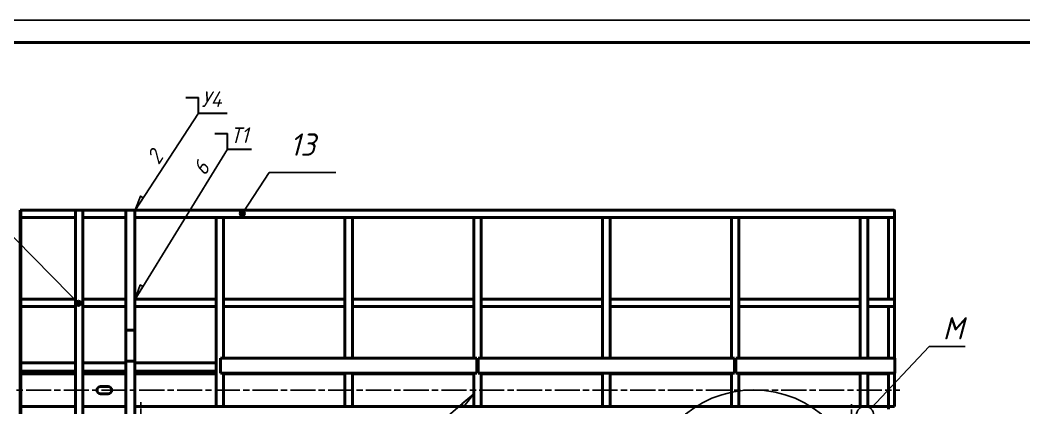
# Model space of a CAD drawing. Header units: millimetres. Extents: x 0 to 25230, y 0 to 17820.
# Drawn here: x 6884 to 13663, y 15204 to 17820 of the extents above; entities that cross this region are included whole.
import ezdxf
from ezdxf.enums import TextEntityAlignment as Align

# ---------------------------------------------------------------- set-up
doc = ezdxf.new("R2010")
doc.units = ezdxf.units.MM
doc.header["$LTSCALE"] = 30
doc.linetypes.add('CHAIN', pattern=[0.7087, 0.4724, -0.0591, 0.1181, -0.0591])
for name, color, linetype, lineweight in [('Видимый контур (ГОСТ)', 7, 'Continuous', 50), ('Граница выносного элемента (ГОСТ)', 7, 'Continuous', 25), ('Кромка (ГОСТ)', 7, 'Continuous', 50), ('Обозначение (ГОСТ)', 7, 'Continuous', 25), ('Осевая линия (ГОСТ)', 7, 'Continuous', 25), ('Размер (ГОСТ)', 7, 'Continuous', 25), ('Эскизная геометрия (ГОСТ)', 7, 'Continuous', 50)]:
    doc.layers.add(name, color=color, linetype=linetype, lineweight=lineweight)
doc.styles.add('Обычный текст (ГОСТ)', font='GOST Common Italic.ttf')
doc.styles.add('Стиль текста144', font='GOST Common Italic.ttf')
doc.styles.add('Увеличенный текст (ГОСТ)', font='GOST Common Italic.ttf')
doc.dimstyles.new('Диаметр (ГОСТ)$7', dxfattribs={"dimscale": 30, "dimtxt": 3.5, "dimasz": 3.5, "dimexe": 1, "dimexo": 0, "dimgap": 0.5, "dimtad": 1, "dimrnd": 1e-08, "dimtxsty": 'Обычный текст (ГОСТ)', "dimblk": 'Filled-1', "dimcen": 0.09, "dimdle": 15, "dimclrd": 256, "dimclre": 256, "dimclrt": 256, "dimazin": 2, "dimtfac": 0.714286, "dimtdec": 3, "dimtmove": 0, "dimatfit": 3, "dimfxl": 1, "dimtolj": 1, "dimlwd": -1, "dimlwe": 25, "dimarcsym": 0})
doc.dimstyles.new('Обычный (ГОСТ)', dxfattribs={"dimscale": 30, "dimtxt": 3.5, "dimasz": 3.5, "dimexe": 1, "dimexo": 0, "dimgap": 0.5, "dimtad": 1, "dimrnd": 1e-08, "dimtxsty": 'Обычный текст (ГОСТ)', "dimblk": 'Filled-1', "dimcen": 0.09, "dimdle": 15, "dimclrd": 256, "dimclre": 256, "dimclrt": 256, "dimazin": 2, "dimtfac": 0.714286, "dimtdec": 3, "dimtmove": 0, "dimatfit": 3, "dimfxl": 1, "dimtolj": 1, "dimlwd": 25, "dimlwe": 25, "dimarcsym": 0})

# ---------------------------------------------------------------- blocks, each defined once
blk = doc.blocks.new('Рамки ГОСТ_ граница 594x841')
at = {"layer": 'Кромка (ГОСТ)', "lineweight": 25}
blk.add_line((0, 594), (841, 594), dxfattribs=at)
at = {"layer": 'Кромка (ГОСТ)'}
blk.add_line((836, 589), (20, 589), dxfattribs=at)
blk = doc.blocks.new('Номера позиций4')
at = {"layer": 'Обозначение (ГОСТ)'}
h = blk.add_hatch(color=256, dxfattribs=at)
edge = h.paths.add_edge_path(flags=0)
edge.add_arc((279.48, 550.52), 0.625, 0, 360)
for p, q in [((280.85, 552.61), (285.54, 559.76)), ((285.54, 559.76), (300.54, 559.76)), ((280.85, 552.61), (279.82, 551.04))]:
    blk.add_line(p, q, dxfattribs=at)
blk.add_circle((279.48, 550.52), 0.625, dxfattribs=at)
at = {"layer": 'Обозначение (ГОСТ)', "insert": (293.04, 566.01), "char_height": 5, "attachment_point": 5, "style": 'Увеличенный текст (ГОСТ)'}
blk.add_mtext('13', dxfattribs=at)
blk = doc.blocks.new('Номера позиций5')
at = {"layer": 'Обозначение (ГОСТ)'}
h = blk.add_hatch(color=256, dxfattribs=at)
edge = h.paths.add_edge_path(flags=0)
edge.add_arc((242.6, 530.34), 0.625, 0, 360)
for p, q in [((209.78, 563.61), (194.78, 563.61)), ((240.85, 532.12), (209.78, 563.61)), ((240.85, 532.12), (242.16, 530.78))]:
    blk.add_line(p, q, dxfattribs=at)
blk.add_circle((242.6, 530.34), 0.625, dxfattribs=at)
at = {"layer": 'Обозначение (ГОСТ)', "insert": (202.28, 569.86), "char_height": 5, "attachment_point": 5, "style": 'Увеличенный текст (ГОСТ)'}
blk.add_mtext('19', dxfattribs=at)
blk = doc.blocks.new('Filled Half 2-1')
at = {"color": 0}
for p, q in [((-1, 0), (0, 0)), ((-1, 0), (-1, -0.2)), ((-1, -0.2), (0, 0)), ((0, 0), (-1, 0))]:
    blk.add_line(p, q, dxfattribs=at)
at = {"color": 0, "flags": 128}
blk.add_lwpolyline([(-1, 0), (-1, -0.2), (0, 0), (-1, 0)], dxfattribs=at)
at = {"color": 0}
blk.add_solid([(-1, 0), (-1, -0.2), (0, 0), (-1, 0)], dxfattribs=at)
blk = doc.blocks.new('Filled-1')
at = {"color": 0}
for p, q in [((0, 0), (-1, 0.143)), ((-1, 0.143), (-1, -0.143)), ((-1, 0), (0, 0)), ((-1, -0.143), (0, 0))]:
    blk.add_line(p, q, dxfattribs=at)
at = {"color": 0, "flags": 128}
blk.add_lwpolyline([(-1, -0.143), (0, 0), (-1, 0.143), (-1, -0.143)], dxfattribs=at)
at = {"color": 0}
blk.add_solid([(-1, -0.143), (0, 0), (-1, 0.143), (-1, -0.143)], dxfattribs=at)
blk = doc.blocks.new('Обозначение сварки_86')
at = {"layer": 'Эскизная геометрия (ГОСТ)', "lineweight": 30}
for p, q in [((-0.8, 1), (0, 1)), ((0, 0), (0, 1)), ((0, 0), (1.546, 0))]:
    blk.add_line(p, q, dxfattribs=at)
at = {"layer": 'Обозначение (ГОСТ)', "style": 'Стиль текста144'}
blk.add_text('Т1', height=1, dxfattribs=at).set_placement((0.2, 0.4))
blk = doc.blocks.new('Обозначение выноски сварки')
at = {"layer": 'Обозначение (ГОСТ)', "style": 'Стиль текста144'}
blk.add_attdef('CountAndNumber_001', (-1.094, 0.3), '', height=1, dxfattribs=at)
blk.add_attdef('Category', text='', height=1, dxfattribs=at).set_placement((0, -0.3), align=Align.TOP_CENTER)
blk = doc.blocks.new('Обозначение сварки_87')
at = {"layer": 'Эскизная геометрия (ГОСТ)', "lineweight": 30}
for p, q in [((-0.8, 1), (0, 1)), ((0, 0), (0, 1)), ((0, 0), (1.857, 0))]:
    blk.add_line(p, q, dxfattribs=at)
at = {"layer": 'Обозначение (ГОСТ)', "style": 'Стиль текста144'}
blk.add_text('У4', height=1, dxfattribs=at).set_placement((0.2, 0.4))
blk = doc.blocks.new('2dDetail1')
at = {"layer": 'Граница выносного элемента (ГОСТ)'}
for p, q in [((371.65, 479.49), (358.96, 473.62)), ((358.96, 473.62), (350.34, 473.62))]:
    blk.add_line(p, q, dxfattribs=at)
blk.add_circle((394.55, 486.81), 24.04, dxfattribs=at)
at = {"layer": 'Граница выносного элемента (ГОСТ)', "insert": (351.72, 475.24), "char_height": 5, "attachment_point": 7, "style": 'Увеличенный текст (ГОСТ)'}
blk.add_mtext('Ж', dxfattribs=at)
blk = doc.blocks.new('2dDetail2')
at = {"layer": 'Граница выносного элемента (ГОСТ)'}
for p, q in [((420.94, 506.64), (434.07, 520.59)), ((434.07, 520.59), (442.18, 520.59))]:
    blk.add_line(p, q, dxfattribs=at)
blk.add_circle((419.67, 505.18), 1.94, dxfattribs=at)
at = {"layer": 'Граница выносного элемента (ГОСТ)', "insert": (437.14, 522.21), "char_height": 5, "attachment_point": 7, "style": 'Увеличенный текст (ГОСТ)'}
blk.add_mtext('М', dxfattribs=at)
blk = doc.blocks.new('*D166')
at = {"layer": 'Defpoints', "color": 0, "linetype": 'Continuous', "transparency": 16777216}
for p in [(1147.6, 15507.4), (1899, 15507.4), (12349, 11252.4)]:
    blk.add_point(p, dxfattribs=at)
at = {"layer": 'Размер (ГОСТ)', "linetype": 'Continuous', "lineweight": 25, "transparency": 16777216}
for p, q in [((1899, 15507.4), (1117.6, 15507.4)), ((1147.6, 11357.4), (1147.6, 15402.4)), ((12349, 11252.4), (1117.6, 11252.4))]:
    blk.add_line(p, q, dxfattribs=at)
at = {"layer": 'Размер (ГОСТ)', "linetype": 'Continuous', "lineweight": 25, "transparency": 16777216, "xscale": 105, "yscale": 105, "zscale": 105}
for p, rotation in [((1147.6, 15507.4), 90), ((1147.6, 11252.4), 270)]:
    blk.add_blockref('Filled-1', p, dxfattribs=dict(at, rotation=rotation))
at = {"layer": 'Размер (ГОСТ)', "linetype": 'Continuous', "lineweight": 25, "transparency": 16777216, "insert": (1027.6, 13149.8), "char_height": 105, "attachment_point": 1, "rotation": 90, "style": 'Обычный текст (ГОСТ)'}
blk.add_mtext('\\A1;\\fGOST Common|b0|i1;4255±2', dxfattribs=at)

msp = doc.modelspace()

# ---------------------------------------------------------------- linework, layer by layer
at = {"layer": 'Видимый контур (ГОСТ)'}
for p, q in [((6884.018, 16537.936), (6884.018, 13428.936)), ((6884.018, 16537.936), (6888.018, 16537.936)), ((6888.018, 16537.936), (7258.018, 16537.936)), ((6888.018, 16537.936), (6888.018, 13428.936)), ((6888.018, 16487.936), (7258.018, 16487.936)), ((7258.018, 16537.936), (7308.018, 16537.936)), ((7258.018, 13428.936), (7258.018, 16537.936)), ((7598.018, 16537.936), (7308.018, 16537.936)), ((7308.018, 16537.936), (7308.018, 13428.936)), ((7598.018, 16487.936), (7308.018, 16487.936)), ((7598.018, 16537.936), (7602.518, 16537.936)), ((7598.018, 16537.936), (7598.018, 15729.255)), ((7653.518, 16537.936), (7602.518, 16537.936)), ((7653.518, 16537.936), (7658.018, 16537.936)), ((7658.018, 16537.936), (12784.518, 16537.936)), ((7658.018, 16533.436), (7658.018, 16537.936)), ((7658.018, 16533.436), (7658.018, 16492.436)), ((7658.018, 16487.936), (7658.018, 16492.436)), ((7658.018, 16487.936), (8208.018, 16487.936)), ((7658.018, 15937.936), (7658.018, 16487.936)), ((8208.018, 16487.936), (8212.518, 16487.936)), ((8208.018, 15937.936), (8208.018, 16487.936)), ((8253.518, 16487.936), (8212.518, 16487.936)), ((8253.518, 16487.936), (8258.018, 16487.936)), ((8258.018, 16487.936), (9078.018, 16487.936)), ((8258.018, 15937.936), (8258.018, 16487.936)), ((9078.018, 16487.936), (9082.518, 16487.936)), ((9078.018, 15538.936), (9078.018, 16487.936)), ((9123.518, 16487.936), (9082.518, 16487.936)), ((9123.518, 16487.936), (9128.018, 16487.936)), ((9128.018, 16487.936), (9948.018, 16487.936)), ((9128.018, 15937.936), (9128.018, 16487.936)), ((9948.018, 16487.936), (9952.518, 16487.936)), ((9948.018, 15538.936), (9948.018, 16487.936)), ((9993.518, 16487.936), (9952.518, 16487.936)), ((9993.518, 16487.936), (9998.018, 16487.936)), ((9998.018, 16487.936), (10818.018, 16487.936)), ((9998.018, 15937.936), (9998.018, 16487.936)), ((10818.018, 16487.936), (10822.518, 16487.936)), ((10818.018, 15937.936), (10818.018, 16487.936)), ((10863.518, 16487.936), (10822.518, 16487.936)), ((10863.518, 16487.936), (10868.018, 16487.936)), ((10868.018, 16487.936), (11688.018, 16487.936)), ((10868.018, 15937.936), (10868.018, 16487.936)), ((11688.018, 16487.936), (11692.518, 16487.936)), ((11688.018, 15937.936), (11688.018, 16487.936)), ((11733.518, 16487.936), (11692.518, 16487.936)), ((11733.518, 16487.936), (11738.018, 16487.936)), ((11738.018, 16487.936), (12558.018, 16487.936)), ((11738.018, 15937.936), (11738.018, 16487.936)), ((12558.018, 16487.936), (12558.018, 15937.936)), ((12562.518, 16487.936), (12558.018, 16487.936)), ((12562.518, 16487.936), (12603.518, 16487.936)), ((12608.018, 16487.936), (12603.518, 16487.936)), ((12608.018, 16487.936), (12784.518, 16487.936)), ((12608.018, 16487.936), (12608.018, 15937.936)), ((12749.018, 15937.936), (12749.018, 16487.936)), ((12789.018, 16533.436), (12789.018, 16492.436)), ((12789.018, 16533.436), (12789.018, 16492.436)), ((12789.018, 15933.436), (12789.018, 16492.436)), ((6888.018, 15937.936), (7258.018, 15937.936)), ((7598.018, 15937.936), (7308.018, 15937.936)), ((8208.018, 15937.936), (7658.018, 15937.936)), ((7658.018, 15933.436), (7658.018, 15937.936)), ((7658.018, 15933.436), (7658.018, 15892.436)), ((8208.018, 15933.436), (8208.018, 15937.936)), ((8208.018, 15933.436), (8208.018, 15892.436)), ((8258.018, 15937.936), (9078.012, 15937.936)), ((8258.018, 15937.936), (8258.018, 15933.436)), ((8258.018, 15892.436), (8258.018, 15933.436)), ((9078.012, 15937.936), (9078.012, 15933.436)), ((9078.012, 15892.436), (9078.012, 15933.436)), ((9128.018, 15937.936), (9948.012, 15937.936)), ((9128.018, 15937.936), (9128.018, 15933.436)), ((9128.018, 15892.436), (9128.018, 15933.436)), ((9948.012, 15937.936), (9948.012, 15933.436)), ((9948.012, 15892.436), (9948.012, 15933.436)), ((9998.018, 15937.936), (10818.018, 15937.936)), ((9998.018, 15937.936), (9998.018, 15933.436)), ((9998.018, 15892.436), (9998.018, 15933.436)), ((10818.018, 15937.936), (10818.018, 15933.436)), ((10818.018, 15892.436), (10818.018, 15933.436)), ((10868.018, 15937.936), (11688.018, 15937.936)), ((10868.018, 15937.936), (10868.018, 15933.436)), ((10868.018, 15892.436), (10868.018, 15933.436)), ((11688.018, 15937.936), (11688.018, 15933.436)), ((11688.018, 15892.436), (11688.018, 15933.436)), ((11738.018, 15937.936), (12558.018, 15937.936)), ((11738.018, 15937.936), (11738.018, 15933.436)), ((11738.018, 15892.436), (11738.018, 15933.436)), ((12558.018, 15937.936), (12558.018, 15933.436)), ((12558.018, 15892.436), (12558.018, 15933.436)), ((12608.018, 15937.936), (12784.518, 15937.936)), ((12608.018, 15937.936), (12608.018, 15933.436)), ((12608.018, 15892.436), (12608.018, 15933.436)), ((12789.018, 15892.436), (12789.018, 15933.436)), ((12789.018, 15933.436), (12789.018, 15892.436)), ((6888.018, 15887.936), (7258.018, 15887.936)), ((7598.018, 15887.936), (7308.018, 15887.936)), ((7658.018, 15887.936), (7658.018, 15892.436)), ((8208.018, 15887.936), (7658.018, 15887.936)), ((7658.018, 15729.255), (7658.018, 15887.936)), ((8208.018, 15887.936), (8208.018, 15892.436)), ((8208.018, 15213.936), (8208.018, 15887.936)), ((8258.018, 15892.436), (8258.018, 15887.936)), ((8258.018, 15538.936), (8258.018, 15887.936)), ((8258.018, 15887.936), (9078.012, 15887.936)), ((9078.012, 15892.436), (9078.012, 15887.936)), ((9128.018, 15892.436), (9128.018, 15887.936)), ((9128.018, 15538.936), (9128.018, 15887.936)), ((9128.018, 15887.936), (9948.012, 15887.936)), ((9948.012, 15892.436), (9948.012, 15887.936)), ((9998.018, 15892.436), (9998.018, 15887.936)), ((9998.018, 15538.936), (9998.018, 15887.936)), ((9998.018, 15887.936), (10818.018, 15887.936)), ((10818.018, 15892.436), (10818.018, 15887.936)), ((10818.018, 15538.936), (10818.018, 15887.936)), ((10868.018, 15892.436), (10868.018, 15887.936)), ((10868.018, 15538.936), (10868.018, 15887.936)), ((10868.018, 15887.936), (11688.018, 15887.936)), ((11688.018, 15892.436), (11688.018, 15887.936)), ((11688.018, 15538.936), (11688.018, 15887.936)), ((11738.018, 15892.436), (11738.018, 15887.936)), ((11738.018, 15538.936), (11738.018, 15887.936)), ((11738.018, 15887.936), (12558.018, 15887.936)), ((12558.018, 15892.436), (12558.018, 15887.936)), ((12558.018, 15887.936), (12558.018, 15538.936)), ((12608.018, 15892.436), (12608.018, 15887.936)), ((12608.018, 15887.936), (12608.018, 15538.936)), ((12608.018, 15887.936), (12784.518, 15887.936)), ((12749.018, 15538.936), (12749.018, 15887.936)), ((12789.018, 15538.936), (12789.018, 15892.436)), ((7598.018, 15729.255), (7598.018, 15519.255)), ((7602.518, 15728.331), (7653.518, 15728.331)), ((7653.518, 15728.331), (7602.518, 15728.331)), ((7658.018, 15519.255), (7658.018, 15729.255)), ((8238.018, 15538.936), (8238.018, 15438.936)), ((9968.018, 15538.936), (8238.018, 15538.936)), ((9968.018, 15438.936), (9968.018, 15538.936)), ((9978.018, 15538.936), (9978.018, 15438.936)), ((11708.018, 15538.936), (9978.018, 15538.936)), ((11708.018, 15438.936), (11708.018, 15538.936)), ((11718.018, 15538.936), (12787.018, 15538.936)), ((11718.018, 15438.936), (11718.018, 15538.936)), ((12791.018, 15538.936), (12787.018, 15538.936)), ((12791.018, 15538.936), (12791.018, 15438.936)), ((6888.018, 15507.436), (7258.018, 15507.436)), ((7308.018, 15507.436), (7598.018, 15507.436)), ((7598.018, 15158.936), (7598.018, 15519.255)), ((7602.518, 15518.331), (7653.518, 15518.331)), ((7653.518, 15518.331), (7602.518, 15518.331)), ((7658.018, 15433.936), (7658.018, 15519.255)), ((7658.018, 15507.436), (8208.018, 15507.436)), ((6888.018, 15452.436), (7258.018, 15452.436)), ((6888.018, 15434.936), (7258.018, 15434.936)), ((7308.018, 15452.436), (7598.018, 15452.436)), ((7308.018, 15434.936), (7598.018, 15434.936)), ((7658.018, 15452.436), (8208.018, 15452.436)), ((7658.018, 15434.936), (7663.018, 15434.936)), ((7658.018, 15433.936), (8208.018, 15433.936)), ((7658.018, 15213.936), (7658.018, 15433.936)), ((7663.018, 15437.936), (8208.018, 15437.936)), ((7663.018, 15433.936), (7663.018, 15437.936)), ((8238.018, 15438.936), (9968.018, 15438.936)), ((8258.018, 15213.936), (8258.018, 15438.936)), ((8258.018, 15437.936), (9078.018, 15437.936)), ((8258.018, 15433.936), (9078.018, 15433.936)), ((9078.018, 15213.936), (9078.018, 15438.936)), ((9128.018, 15213.936), (9128.018, 15438.936)), ((9128.018, 15437.936), (9669.518, 15437.936)), ((9128.018, 15433.936), (9948.018, 15433.936)), ((9669.518, 15433.936), (9669.518, 15437.936)), ((9669.518, 15434.936), (9670.518, 15434.936)), ((9670.518, 15437.936), (9948.018, 15437.936)), ((9670.518, 15433.936), (9670.518, 15437.936)), ((9948.018, 15213.936), (9948.018, 15438.936)), ((9978.018, 15438.936), (11708.018, 15438.936)), ((9998.018, 15213.936), (9998.018, 15438.936)), ((9998.018, 15437.936), (10687.518, 15437.936)), ((9998.018, 15433.936), (10818.018, 15433.936)), ((10687.518, 15433.936), (10687.518, 15437.936)), ((10687.518, 15434.936), (10688.518, 15434.936)), ((10688.518, 15437.936), (10818.018, 15437.936)), ((10688.518, 15433.936), (10688.518, 15437.936)), ((10818.018, 15213.936), (10818.018, 15438.936)), ((10868.018, 15213.936), (10868.018, 15438.936)), ((10868.018, 15437.936), (11688.018, 15437.936)), ((10868.018, 15433.936), (11688.018, 15433.936)), ((11688.018, 15213.936), (11688.018, 15438.936)), ((12787.018, 15438.936), (11718.018, 15438.936)), ((11738.018, 15213.936), (11738.018, 15438.936)), ((11738.018, 15437.936), (12558.018, 15437.936)), ((11738.018, 15433.936), (12558.018, 15433.936)), ((12558.018, 15438.936), (12558.018, 15213.936)), ((12608.018, 15438.936), (12608.018, 15213.936)), ((12608.018, 15437.936), (12744.018, 15437.936)), ((12608.018, 15433.936), (12749.018, 15433.936)), ((12744.018, 15433.936), (12744.018, 15437.936)), ((12744.018, 15434.936), (12749.018, 15434.936)), ((12749.018, 15433.936), (12749.018, 15438.936)), ((12749.018, 15213.936), (12749.018, 15433.936)), ((12787.018, 15438.936), (12791.018, 15438.936)), ((12789.018, 15213.936), (12789.018, 15438.936)), ((7428.018, 15348.936), (7478.018, 15348.936)), ((7478.018, 15298.936), (7428.018, 15298.936)), ((6888.018, 15212.936), (7258.018, 15212.936)), ((7308.018, 15212.936), (7598.018, 15212.936)), ((7658.018, 15213.936), (8208.018, 15213.936)), ((7658.018, 15158.936), (7658.018, 15213.936)), ((7658.018, 15212.936), (12749.018, 15212.936)), ((8208.018, 15213.936), (8212.518, 15213.936)), ((8253.518, 15213.936), (8212.518, 15213.936)), ((8253.518, 15213.936), (8258.018, 15213.936)), ((8258.018, 15213.936), (9078.018, 15213.936)), ((9078.018, 15213.936), (9082.518, 15213.936)), ((9123.518, 15213.936), (9082.518, 15213.936)), ((9123.518, 15213.936), (9128.018, 15213.936)), ((9128.018, 15213.936), (9948.018, 15213.936)), ((9948.018, 15213.936), (9952.518, 15213.936)), ((9993.518, 15213.936), (9952.518, 15213.936)), ((9993.518, 15213.936), (9998.018, 15213.936)), ((9998.018, 15213.936), (10818.018, 15213.936)), ((10818.018, 15213.936), (10822.518, 15213.936)), ((10863.518, 15213.936), (10822.518, 15213.936)), ((10863.518, 15213.936), (10868.018, 15213.936)), ((10868.018, 15213.936), (11688.018, 15213.936)), ((11688.018, 15213.936), (11692.518, 15213.936)), ((11733.518, 15213.936), (11692.518, 15213.936)), ((11733.518, 15213.936), (11738.018, 15213.936)), ((11738.018, 15213.936), (12558.018, 15213.936)), ((12562.518, 15213.936), (12558.018, 15213.936)), ((12562.518, 15213.936), (12603.518, 15213.936)), ((12608.018, 15213.936), (12603.518, 15213.936)), ((12608.018, 15213.936), (12749.018, 15213.936)), ((12749.018, 15213.936), (12749.018, 15212.936)), ((12749.018, 15213.936), (12753.518, 15213.936)), ((12749.018, 15212.936), (12749.018, 15195.436)), ((12784.518, 15213.936), (12753.518, 15213.936)), ((12784.518, 15213.936), (12789.018, 15213.936))]:
    msp.add_line(p, q, dxfattribs=at)
for centre, radius, start, end in [((12784.518, 16533.436), 4.5, 0, 90), ((12784.518, 16533.436), 4.5, 0, 90), ((12784.518, 16492.436), 4.5, 270, 0), ((12784.518, 16492.436), 4.5, 270, 0), ((12784.518, 15933.436), 4.5, 0, 90), ((12784.518, 15933.436), 4.5, 0, 90), ((12784.518, 15892.436), 4.5, 270, 0), ((12784.518, 15892.436), 4.5, 270, 0), ((7428.018, 15323.936), 25, 90, 270), ((7478.018, 15323.936), 25, 270, 90)]:
    msp.add_arc(centre, radius, start, end, dxfattribs=at)
for centre, major_axis, start_param, end_param in [((7602.518, 15729.255), (-4.5, 0), 0, 1.57079633), ((7602.518, 15729.255), (4.5, 0), 3.14159265, 4.71238898), ((7653.518, 15729.255), (-4.5, 0), 1.57079633, 3.14159265), ((7653.518, 15729.255), (4.5, 0), 4.71238898, 6.28318531), ((7602.518, 15519.255), (-4.5, 0), 0, 1.57079633), ((7602.518, 15519.255), (4.5, 0), 3.14159265, 4.71238898), ((7653.518, 15519.255), (-4.5, 0), 1.57079633, 3.14159265), ((7653.518, 15519.255), (4.5, 0), 4.71238898, 6.28318531)]:
    msp.add_ellipse(centre, major_axis=major_axis, ratio=0.20525666, start_param=start_param, end_param=end_param, dxfattribs=at)
at = {"layer": 'Осевая линия (ГОСТ)', "linetype": 'CHAIN', "ltscale": 11.993792}
for p, q in [((1824.018, 15323.936), (12824.018, 15323.936)), ((7699.018, 11142.05), (7699.018, 15243.436)), ((12499.018, 11197.436), (12499.018, 15230.436))]:
    msp.add_line(p, q, dxfattribs=at)

# ---------------------------------------------------------------- block references
for name, p, xscale, yscale, zscale in [('Рамки ГОСТ_ граница 594x841', (0, 0), 30, 30, 30), ('Обозначение сварки_87', (8087.758, 17192.037), 104.9999982118607, 104.9999982118607, 104.9999982118607), ('Обозначение сварки_86', (8283.59, 16949.095), 104.9999982118607, 104.9999982118607, 104.9999982118607)]:
    msp.add_blockref(name, p, dxfattribs=dict(xscale=xscale, yscale=yscale, zscale=zscale))
ref = msp.add_blockref('Обозначение выноски сварки', (7872.888, 16862.736), dxfattribs=dict(xscale=104.9999982118607, yscale=104.9999982118607, zscale=104.9999982118607, rotation=56.87534837087977))
ref.add_attrib('CountAndNumber_001', '2', (7819.318, 16838.28), dxfattribs={"layer": 'Обозначение (ГОСТ)', "height": 105, "rotation": 56.8753484, "style": 'Стиль текста144'})
ref = msp.add_blockref('Обозначение выноски сварки', (8184.947, 16788.472), dxfattribs=dict(xscale=104.9999982118607, yscale=104.9999982118607, zscale=104.9999982118607, rotation=58.36996290694204))
ref.add_attrib('CountAndNumber_001', '6', (8132.388, 16763.203), dxfattribs={"layer": 'Обозначение (ГОСТ)', "height": 105, "rotation": 58.3699629, "style": 'Стиль текста144'})
at = {"layer": 'Граница выносного элемента (ГОСТ)', "xscale": 30, "yscale": 30, "zscale": 30}
for name in ['2dDetail2', '2dDetail1']:
    msp.add_blockref(name, (0, 0), dxfattribs=at)
at = {"layer": 'Обозначение (ГОСТ)', "xscale": 30, "yscale": 30, "zscale": 30}
for name in ['Номера позиций5', 'Номера позиций4']:
    msp.add_blockref(name, (0, 0), dxfattribs=at)

# ---------------------------------------------------------------- dimensions: what is measured, and where the dimension line sits
at = {"layer": 'Размер (ГОСТ)', "linetype": 'Continuous', "lineweight": 25}
dim = msp.add_linear_dim(base=(1147.627, 15507.436), p1=(12349.018, 11252.436), p2=(1899.018, 15507.436), angle=90, text='\\fGOST Common|b0|i1;<>±2', dimstyle='Обычный (ГОСТ)', override={"dimgap": 0.5, "dimdec": 2, "dimtol": 0, "dimlim": 0, "dimtp": 0, "dimtm": 0, "dimtdec": 3, "dimtofl": 0, "dimatfit": 1}, dxfattribs=at)
dim.commit()
dim.dimension.update_dxf_attribs({"geometry": '*D166', "text_midpoint": (1147.627, 13379.936), "dimtype": 160})

# ---------------------------------------------------------------- leaders
at = {"layer": 'Обозначение (ГОСТ)'}
for points in [[(7658.018, 16533.436), (8087.758, 17192.037)], [(7658.018, 15933.436), (8283.59, 16949.095)], [(9948.018, 15300.004), (9375.615, 14811.417)]]:
    msp.add_leader(points, dimstyle='Диаметр (ГОСТ)$7', override={"dimasz": 3.5, "dimtad": 0, "dimldrblk": 'Filled Half 2-1'}, dxfattribs=at)

doc.saveas('drawing.dxf')
